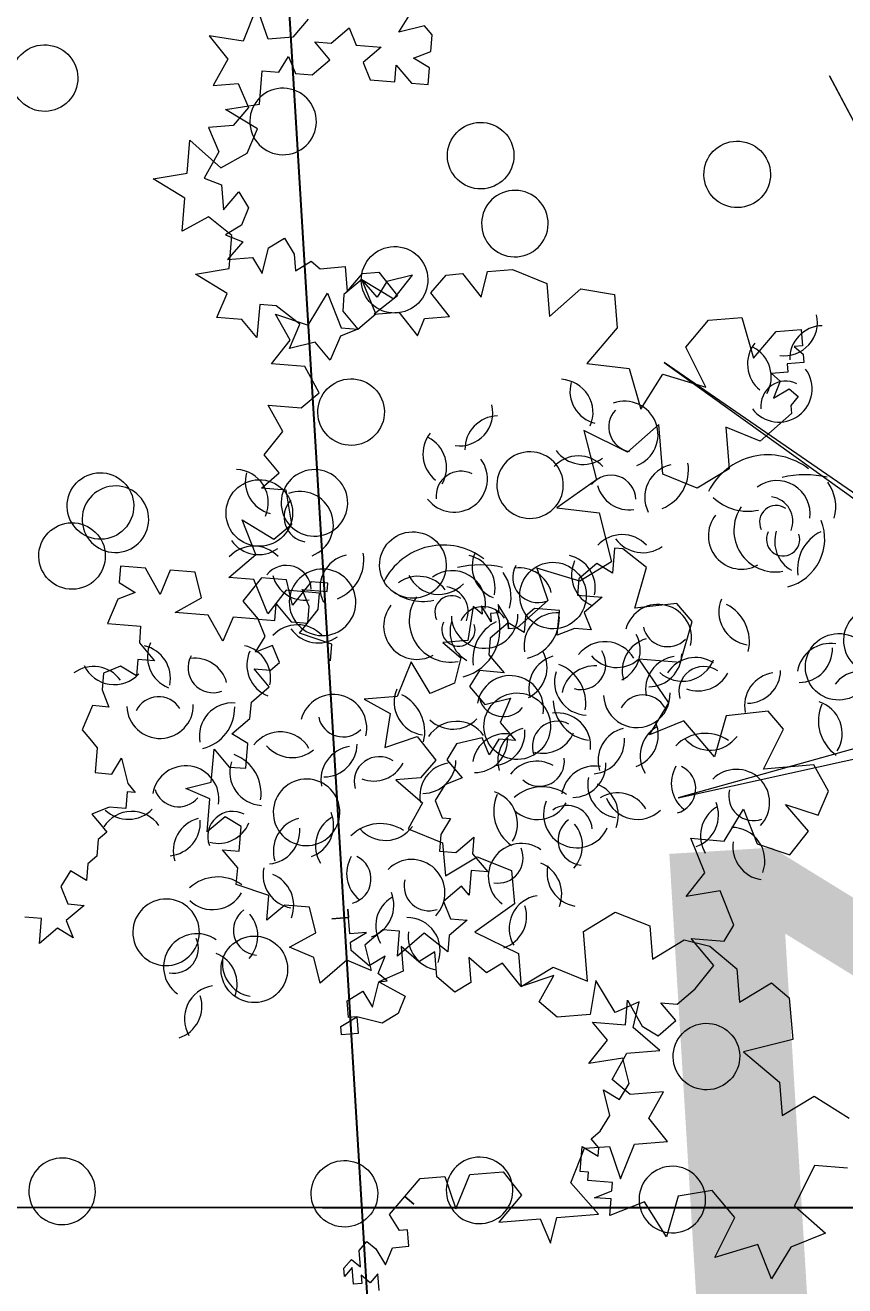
# Model space of a CAD drawing. Header units: metres. Extents: x 0 to 4415, y 1197 to 2590.
# Drawn here: x 1903.9596 to 1904.1568, y 1311.3009 to 1311.6044 of the extents above; entities that cross this region are included whole.
import ezdxf

# ---------------------------------------------------------------- set-up
doc = ezdxf.new("R2010")
doc.units = ezdxf.units.M
doc.linetypes.add('CONTINU', pattern=[0])
doc.layers.get('DEFPOINTS').update_dxf_attribs({"lineweight": 5})
doc.layers.add('00-cote', color=7, linetype='CONTINU', lineweight=20)
doc.layers.add('veg', color=7, linetype='Continuous', lineweight=9, true_color=0x61c200)
doc.styles.add('WALIDcotat', font='times.ttf')
doc.dimstyles.new('walid 100', dxfattribs={"dimscale": 0, "dimtxt": 0.25, "dimasz": 0.1, "dimexe": 1.25, "dimexo": 0.625, "dimgap": 0.02, "dimtad": 1, "dimdec": 0, "dimlfac": 100, "dimrnd": 5, "dimtxsty": 'WALIDcotat', "dimblk": 'COTE', "dimcen": 2.5, "dimse1": 1, "dimse2": 1, "dimclrd": 256, "dimclrt": 256, "dimadec": 0, "dimazin": 0, "dimtfac": 1, "dimtdec": 0, "dimtix": 1, "dimtmove": 2, "dimatfit": 3, "dimldrblk": 'COTE', "dimfxl": 1.25, "dimarcsym": 0})

# ---------------------------------------------------------------- blocks, each defined once
blk = doc.blocks.new('Plantes')
for p, q in [((0.281, 1.3894), (-0.1808, 1.2906)), ((-0.1748, 1.2653), (0.281, 1.3894)), ((-0.2106, 1.3262), (0.1269, 0.6784)), ((0.2921, 0.9601), (-0.2106, 1.3262)), ((-0.1808, 1.2906), (0.2921, 0.9601)), ((0.1269, 0.6784), (-0.1823, 1.2742)), ((0.6228, 1.2518), (0.6214, 1.2354)), ((0.6214, 1.2354), (0.6533, 1.2244)), ((0.6533, 1.2244), (0.6348, 1.2013)), ((0.6348, 1.2013), (0.6333, 1.185)), ((0.666, 1.182), (0.6845, 1.2051)), ((0.6845, 1.2051), (0.698, 1.171)), ((0.6333, 1.185), (0.666, 1.182)), ((0.7225, 1.1688), (0.6958, 1.1464)), ((0.698, 1.171), (0.7225, 1.1688)), ((0.6958, 1.1464), (0.7092, 1.1123)), ((0.678, 1.1316), (0.6602, 1.1167)), ((0.7092, 1.1123), (0.678, 1.1316)), ((0.6602, 1.1167), (0.6654, 1.0833)), ((0.6654, 1.0833), (0.6899, 1.0811)), ((0.6899, 1.0811), (0.6721, 1.0662)), ((0.6721, 1.0662), (0.687, 1.0484)), ((0.687, 1.0484), (0.6685, 1.0253)), ((0.6685, 1.0253), (0.6827, 0.9994)), ((0.65, 1.0023), (0.6322, 0.9874)), ((0.6827, 0.9994), (0.65, 1.0023)), ((0.6322, 0.9874), (0.6463, 0.9614)), ((0.6463, 0.9614), (0.679, 0.9585)), ((0.679, 0.9585), (0.6605, 0.9355)), ((0.6107, 0.9317), (0.6211, 0.9554)), ((0.6211, 0.9554), (0.636, 0.9376)), ((0.636, 0.9376), (0.6612, 0.9436)), ((0.6612, 0.9436), (0.6508, 0.9198)), ((0.6605, 0.9355), (0.6746, 0.9095)), ((0.6902, 0.8999), (0.6932, 0.9325)), ((0.6932, 0.9325), (0.708, 0.9147)), ((0.5937, 0.925), (0.5759, 0.9101)), ((0.5937, 0.925), (0.6107, 0.9317)), ((0.6085, 0.9072), (0.5937, 0.925)), ((0.61, 0.9235), (0.5937, 0.925)), ((0.6234, 0.8894), (0.61, 0.9235)), ((0.6427, 0.9206), (0.6234, 0.8894)), ((0.6746, 0.9095), (0.6427, 0.9206)), ((0.5759, 0.9101), (0.5893, 0.8759)), ((0.6508, 0.9198), (0.6739, 0.9013)), ((0.708, 0.9147), (0.7326, 0.9126)), ((0.7326, 0.9126), (0.7222, 0.8888)), ((0.5581, 0.8952), (0.5395, 0.8721)), ((0.5893, 0.8759), (0.5581, 0.8952)), ((0.6071, 0.8908), (0.6085, 0.9072)), ((0.6739, 0.9013), (0.6902, 0.8999)), ((0.5648, 0.8781), (0.5744, 0.8937)), ((0.5744, 0.8937), (0.5893, 0.8759)), ((0.5893, 0.8759), (0.6071, 0.8908)), ((0.7222, 0.8888), (0.7534, 0.8695)), ((0.5395, 0.8721), (0.5648, 0.8781)), ((0.72, 0.8643), (0.7171, 0.8316)), ((0.7534, 0.8695), (0.72, 0.8643)), ((0.7171, 0.8316), (0.7401, 0.8131)), ((0.7401, 0.8131), (0.7661, 0.8272)), ((0.7661, 0.8272), (0.7632, 0.7945)), ((0.7632, 0.7945), (0.7944, 0.7753)), ((0.7944, 0.7753), (0.761, 0.77)), ((0.7276, 0.7648), (0.7016, 0.7506)), ((0.7581, 0.7373), (0.7276, 0.7648)), ((0.761, 0.77), (0.7581, 0.7373)), ((0.7016, 0.7506), (0.6913, 0.7268)), ((0.6913, 0.7268), (0.7225, 0.7076)), ((0.6891, 0.7023), (0.6862, 0.6696)), ((0.7225, 0.7076), (0.6891, 0.7023)), ((0.5228, 0.6842), (0.5213, 0.6679)), ((0.5391, 0.6828), (0.5228, 0.6842)), ((0.554, 0.665), (0.5391, 0.6828)), ((0.5554, 0.6813), (0.554, 0.665)), ((0.5799, 0.6791), (0.5554, 0.6813)), ((0.5867, 0.662), (0.5799, 0.6791)), ((0.6371, 0.674), (0.6193, 0.6591)), ((0.6535, 0.6725), (0.6371, 0.674)), ((0.6602, 0.6555), (0.6535, 0.6725)), ((0.5213, 0.6679), (0.5369, 0.6582)), ((0.5689, 0.6472), (0.5867, 0.662)), ((0.6193, 0.6591), (0.6342, 0.6413)), ((0.6698, 0.6711), (0.6602, 0.6555)), ((0.6862, 0.6696), (0.6698, 0.6711)), ((0.5198, 0.6515), (0.5184, 0.6352)), ((0.5369, 0.6582), (0.5198, 0.6515)), ((0.5934, 0.645), (0.5689, 0.6472)), ((0.5184, 0.6352), (0.5258, 0.6263)), ((0.6001, 0.6279), (0.5934, 0.645)), ((0.6179, 0.6428), (0.6001, 0.6279)), ((0.6342, 0.6413), (0.6179, 0.6428)), ((0.5258, 0.6263), (0.5511, 0.6323)), ((0.5511, 0.6323), (0.5414, 0.6167)), ((0.8163, -0.3632), (0.8274, -0.3313)), ((0.8274, -0.3313), (0.8408, -0.3654)), ((0.7769, -0.3432), (0.7918, -0.361)), ((0.8408, -0.3654), (0.8743, -0.3602)), ((0.8743, -0.3602), (0.8557, -0.3832)), ((0.7918, -0.361), (0.8163, -0.3632)), ((0.8557, -0.3832), (0.8699, -0.4092)), ((0.8454, -0.407), (0.835, -0.4308)), ((0.8699, -0.4092), (0.8454, -0.407)), ((0.835, -0.4308), (0.8499, -0.4486)), ((0.8499, -0.4486), (0.8744, -0.4508)), ((0.8744, -0.4508), (0.864, -0.4745)), ((0.864, -0.4745), (0.8782, -0.5005)), ((0.8611, -0.5072), (0.8589, -0.5317)), ((0.8782, -0.5005), (0.8611, -0.5072)), ((0.8441, -0.5139), (0.8344, -0.5296)), ((0.8589, -0.5317), (0.8441, -0.5139)), ((0.8344, -0.5296), (0.8411, -0.5466)), ((0.8411, -0.5466), (0.8568, -0.5563)), ((0.7988, -0.5593), (0.7892, -0.5749)), ((0.8144, -0.569), (0.7988, -0.5593)), ((0.8568, -0.5563), (0.8397, -0.563)), ((0.8204, -0.5942), (0.8144, -0.569)), ((0.8397, -0.563), (0.8546, -0.5808)), ((0.7721, -0.5816), (0.7632, -0.5891)), ((0.7877, -0.5913), (0.7721, -0.5816)), ((0.7892, -0.5749), (0.7877, -0.5913)), ((0.8301, -0.5786), (0.8204, -0.5942)), ((0.8546, -0.5808), (0.8301, -0.5786)), ((0.5738, -0.5887), (0.5397, -0.6021)), ((0.5984, -0.5908), (0.5738, -0.5887)), ((0.6043, -0.6161), (0.5984, -0.5908)), ((0.6229, -0.593), (0.6043, -0.6161)), ((0.6392, -0.5945), (0.6229, -0.593)), ((0.6541, -0.6123), (0.6392, -0.5945)), ((0.7053, -0.5922), (0.6868, -0.6152)), ((0.7216, -0.5936), (0.7053, -0.5922)), ((0.7365, -0.6114), (0.7216, -0.5936)), ((0.7387, -0.5869), (0.7365, -0.6114)), ((0.7632, -0.5891), (0.7387, -0.5869)), ((0.5063, -0.6073), (0.4729, -0.6126)), ((0.5368, -0.6348), (0.5063, -0.6073)), ((0.5397, -0.6021), (0.5368, -0.6348)), ((0.4729, -0.6126), (0.47, -0.6453)), ((0.6356, -0.6353), (0.6541, -0.6123)), ((0.6868, -0.6152), (0.7098, -0.6337)), ((0.6853, -0.6315), (0.6668, -0.6546)), ((0.7098, -0.6337), (0.6853, -0.6315)), ((0.2888, -0.6456), (0.2873, -0.6619)), ((0.3133, -0.6478), (0.2888, -0.6456)), ((0.3474, -0.6343), (0.3356, -0.6745)), ((0.3801, -0.6372), (0.3474, -0.6343)), ((0.4024, -0.6639), (0.3801, -0.6372)), ((0.47, -0.6453), (0.4997, -0.6809)), ((0.6601, -0.6375), (0.6356, -0.6353)), ((0.6668, -0.6546), (0.6601, -0.6375)), ((0.3356, -0.6745), (0.3133, -0.6478)), ((0.2866, -0.6701), (0.2858, -0.6782)), ((0.2955, -0.6626), (0.2866, -0.6701)), ((0.2873, -0.6619), (0.2955, -0.6626)), ((0.3824, -0.7033), (0.4024, -0.6639)), ((0.2858, -0.6782), (0.294, -0.679)), ((0.294, -0.679), (0.3022, -0.6797)), ((0.3022, -0.6797), (0.3014, -0.6879)), ((0.4997, -0.6809), (0.4581, -0.6854)), ((0.3014, -0.6879), (0.3178, -0.6893)), ((0.3178, -0.6893), (0.3089, -0.6968)), ((0.4247, -0.6906), (0.3824, -0.7033)), ((0.4463, -0.7255), (0.4247, -0.6906)), ((0.4581, -0.6854), (0.4463, -0.7255)), ((0.3, -0.7042), (0.2911, -0.7117)), ((0.3156, -0.7138), (0.3, -0.7042)), ((0.3089, -0.6968), (0.3156, -0.7138)), ((0.2911, -0.7117), (0.2985, -0.7206)), ((0.2911, -0.7117), (0.2911, -0.7117)), ((0.2985, -0.7206), (0.2978, -0.7287)), ((0.2978, -0.7287), (0.3283, -0.7562)), ((0.2978, -0.7287), (0.2978, -0.7287)), ((0.3283, -0.7562), (0.3624, -0.7427)), ((0.3624, -0.7427), (0.3588, -0.7836)), ((0.4242, -0.7894), (0.4285, -0.7404)), ((0.4285, -0.7404), (0.459, -0.7678)), ((0.459, -0.7678), (0.5021, -0.747)), ((0.5021, -0.747), (0.4895, -0.7953)), ((0.3588, -0.7836), (0.39, -0.8028)), ((0.39, -0.8028), (0.4242, -0.7894)), ((0.4895, -0.7953), (0.5282, -0.8234)), ((0.4866, -0.8279), (0.4741, -0.8762)), ((0.5282, -0.8234), (0.4866, -0.8279)), ((0.4741, -0.8762), (0.5053, -0.8955)), ((0.5053, -0.8955), (0.5476, -0.8828)), ((0.5476, -0.8828), (0.5365, -0.9147)), ((0.5365, -0.9147), (0.567, -0.9422)), ((0.5759, -0.9347), (0.5855, -0.9191)), ((0.5855, -0.9191), (0.5848, -0.9273)), ((0.5848, -0.9273), (0.593, -0.928)), ((0.5922, -0.9362), (0.6019, -0.9206)), ((0.593, -0.928), (0.5922, -0.9362)), ((0.6019, -0.9206), (0.6011, -0.9288)), ((0.6011, -0.9288), (0.61, -0.9213)), ((0.61, -0.9213), (0.6153, -0.9547)), ((0.567, -0.9422), (0.5752, -0.9429)), ((0.5752, -0.9429), (0.5759, -0.9347)), ((0.5759, -0.9347), (0.5752, -0.9429)), ((0.5752, -0.9429), (0.5759, -0.9347)), ((0.5759, -0.9347), (0.5759, -0.9347)), ((0.5759, -0.9347), (0.5759, -0.9347)), ((0.5759, -0.9347), (0.5759, -0.9347)), ((0.5922, -0.9362), (0.5922, -0.9362)), ((0.5922, -0.9362), (0.5922, -0.9362)), ((0.6153, -0.9547), (0.6398, -0.9569)), ((0.6398, -0.9569), (0.622, -0.9718)), ((0.622, -0.9718), (0.628, -0.997)), ((0.6518, -1.0074), (0.671, -0.9762)), ((0.671, -0.9762), (0.6845, -1.0103)), ((0.628, -0.997), (0.6518, -1.0074)), ((0.6845, -1.0103), (0.7171, -1.0132)), ((0.7171, -1.0132), (0.6912, -1.0274)), ((0.6912, -1.0274), (0.6964, -1.0608)), ((0.6645, -1.0497), (0.6459, -1.0728)), ((0.6964, -1.0608), (0.6645, -1.0497)), ((0.6459, -1.0728), (0.6608, -1.0906)), ((0.6853, -1.0927), (0.6586, -1.1151)), ((0.6608, -1.0906), (0.6853, -1.0927)), ((0.6586, -1.1151), (0.6728, -1.141)), ((0.6728, -1.141), (0.6386, -1.1545)), ((0.6386, -1.1545), (0.6357, -1.1871)), ((0.6045, -1.1679), (0.5704, -1.1813)), ((0.6357, -1.1871), (0.6045, -1.1679)), ((0.5704, -1.1813), (0.5674, -1.214)), ((0.5674, -1.214), (0.6061, -1.2422)), ((0.4679, -1.2216), (0.4338, -1.235)), ((0.4992, -1.2408), (0.4679, -1.2216)), ((0.7294, -1.2449), (0.7309, -1.2286)), ((0.7316, -1.2204), (0.7309, -1.2286)), ((0.7309, -1.2286), (0.7316, -1.2204)), ((0.7309, -1.2286), (0.7309, -1.2286)), ((0.7309, -1.2286), (0.7309, -1.2286)), ((0.7309, -1.2286), (0.7309, -1.2286)), ((0.7309, -1.2286), (0.7309, -1.2286)), ((0.7309, -1.2286), (0.7309, -1.2286)), ((0.7309, -1.2286), (0.7309, -1.2286)), ((0.7309, -1.2286), (0.7309, -1.2286)), ((0.7309, -1.2286), (0.7309, -1.2286)), ((0.7309, -1.2286), (0.7309, -1.2286)), ((0.739, -1.2293), (0.7309, -1.2286)), ((0.7309, -1.2286), (0.739, -1.2293)), ((0.739, -1.2293), (0.7309, -1.2286)), ((0.7309, -1.2286), (0.739, -1.2293)), ((0.739, -1.2293), (0.7309, -1.2286)), ((0.7309, -1.2286), (0.739, -1.2293)), ((0.7309, -1.2286), (0.7309, -1.2286)), ((0.7309, -1.2286), (0.7309, -1.2286)), ((0.7309, -1.2286), (0.7309, -1.2286)), ((0.7309, -1.2286), (0.7309, -1.2286)), ((0.7309, -1.2286), (0.7309, -1.2286)), ((0.7309, -1.2286), (0.7309, -1.2286)), ((0.7309, -1.2286), (0.7309, -1.2286)), ((0.739, -1.2293), (0.739, -1.2293)), ((0.7472, -1.23), (0.739, -1.2293)), ((0.739, -1.2293), (0.7472, -1.23)), ((0.739, -1.2293), (0.739, -1.2293)), ((0.7472, -1.23), (0.7472, -1.23)), ((0.7472, -1.23), (0.7472, -1.23)), ((0.7472, -1.23), (0.7472, -1.23)), ((0.7472, -1.23), (0.7472, -1.23)), ((0.4338, -1.235), (0.4309, -1.2677)), ((0.4948, -1.2899), (0.4992, -1.2408)), ((0.6061, -1.2422), (0.5631, -1.263)), ((0.3744, -1.2544), (0.3477, -1.2767)), ((0.3997, -1.2484), (0.3744, -1.2544)), ((0.4309, -1.2677), (0.3997, -1.2484)), ((0.7131, -1.2435), (0.7294, -1.2449)), ((0.7287, -1.2531), (0.7131, -1.2435)), ((0.7279, -1.2613), (0.7287, -1.2531)), ((0.5631, -1.263), (0.5601, -1.2957)), ((0.5943, -1.2823), (0.6121, -1.2674)), ((0.6121, -1.2674), (0.6099, -1.2919)), ((0.6433, -1.2867), (0.6455, -1.2621)), ((0.6455, -1.2621), (0.6611, -1.2718)), ((0.6611, -1.2718), (0.6789, -1.2569)), ((0.6789, -1.2569), (0.6767, -1.2814)), ((0.6945, -1.2665), (0.7101, -1.2761)), ((0.7012, -1.2836), (0.6945, -1.2665)), ((0.7101, -1.2761), (0.7279, -1.2613)), ((0.3477, -1.2767), (0.3448, -1.3094)), ((0.5289, -1.2764), (0.4948, -1.2899)), ((0.5601, -1.2957), (0.5289, -1.2764)), ((0.5601, -1.2957), (0.5787, -1.2727)), ((0.5787, -1.2727), (0.5943, -1.2823)), ((0.3136, -1.2902), (0.2958, -1.305)), ((0.3448, -1.3094), (0.3136, -1.2902)), ((0.4674, -1.3204), (0.4866, -1.2891)), ((0.4866, -1.2891), (0.4919, -1.3226)), ((0.5282, -1.2846), (0.5601, -1.2957)), ((0.5423, -1.3106), (0.5282, -1.2846)), ((0.6099, -1.2919), (0.6255, -1.3015)), ((0.6255, -1.3015), (0.6433, -1.2867)), ((0.7005, -1.2918), (0.6745, -1.3059)), ((0.6767, -1.2814), (0.7005, -1.2918)), ((0.6923, -1.291), (0.7012, -1.2836)), ((0.7005, -1.2918), (0.6923, -1.291)), ((0.7065, -1.317), (0.7005, -1.2918)), ((0.2958, -1.305), (0.2921, -1.3459)), ((0.7161, -1.3014), (0.7065, -1.317)), ((0.7317, -1.311), (0.7161, -1.3014)), ((0.4436, -1.31), (0.4674, -1.3204)), ((0.4496, -1.3352), (0.4436, -1.31)), ((0.5245, -1.3255), (0.5423, -1.3106)), ((0.6745, -1.3059), (0.6812, -1.323)), ((0.7303, -1.3274), (0.7317, -1.311)), ((0.4919, -1.3226), (0.5245, -1.3255)), ((0.6812, -1.323), (0.6969, -1.3326)), ((0.6969, -1.3326), (0.7221, -1.3266)), ((0.7221, -1.3266), (0.7206, -1.343)), ((0.7221, -1.3266), (0.7303, -1.3274)), ((0.7377, -1.3363), (0.7221, -1.3266)), ((0.4229, -1.3576), (0.4496, -1.3352)), ((0.737, -1.3444), (0.7377, -1.3363)), ((0.2921, -1.3459), (0.3404, -1.3584)), ((0.7206, -1.343), (0.737, -1.3444)), ((0.3404, -1.3584), (0.3048, -1.3882)), ((0.4555, -1.3605), (0.4229, -1.3576)), ((0.4697, -1.3865), (0.4555, -1.3605)), ((0.3048, -1.3882), (0.3019, -1.4209)), ((0.4519, -1.4013), (0.4697, -1.3865)), ((0.2707, -1.4016), (0.2358, -1.4232)), ((0.3019, -1.4209), (0.2707, -1.4016)), ((0.4192, -1.3984), (0.4519, -1.4013)), ((0.4334, -1.4244), (0.4192, -1.3984)), ((0.4148, -1.4474), (0.4334, -1.4244)), ((0.4475, -1.4504), (0.4148, -1.4474)), ((0.4609, -1.4845), (0.4475, -1.4504)), ((0.472, -1.4526), (0.4609, -1.4845)), ((0.4965, -1.4547), (0.472, -1.4526)), ((0.51, -1.4889), (0.4965, -1.4547)), ((0.5768, -1.4784), (0.5583, -1.5014)), ((0.6095, -1.4813), (0.5768, -1.4784)), ((0.4825, -1.5194), (0.51, -1.4889)), ((0.6229, -1.5154), (0.6095, -1.4813)), ((0.634, -1.4835), (0.6229, -1.5154)), ((0.6585, -1.4857), (0.634, -1.4835)), ((0.6734, -1.5035), (0.6585, -1.4857)), ((0.5583, -1.5014), (0.5806, -1.5281)), ((0.6645, -1.5109), (0.6734, -1.5035)), ((0.6734, -1.5035), (0.6645, -1.5109)), ((0.6883, -1.5213), (0.6734, -1.5035)), ((0.5234, -1.523), (0.4825, -1.5194)), ((0.5294, -1.5483), (0.5234, -1.523)), ((0.5397, -1.5245), (0.5294, -1.5483)), ((0.5806, -1.5281), (0.5397, -1.5245)), ((0.6786, -1.5369), (0.6883, -1.5213)), ((0.6697, -1.5443), (0.6705, -1.5362)), ((0.6705, -1.5362), (0.6786, -1.5369)), ((0.669, -1.5525), (0.6697, -1.5443)), ((0.6853, -1.554), (0.669, -1.5525)), ((0.7106, -1.548), (0.7017, -1.5554)), ((0.718, -1.5569), (0.7106, -1.548)), ((0.6921, -1.571), (0.6853, -1.554)), ((0.7017, -1.5554), (0.6921, -1.571)), ((0.7166, -1.5732), (0.718, -1.5569)), ((0.7255, -1.5658), (0.7166, -1.5732)), ((0.7329, -1.5747), (0.7255, -1.5658)), ((0.7233, -1.5903), (0.7247, -1.5739)), ((0.7247, -1.5739), (0.7322, -1.5828)), ((0.7322, -1.5828), (0.7329, -1.5747)), ((0.698, -1.5963), (0.6988, -1.5881)), ((0.6988, -1.5881), (0.6995, -1.5799)), ((0.6995, -1.5799), (0.7069, -1.5888)), ((0.7069, -1.5888), (0.7158, -1.5814)), ((0.7158, -1.5814), (0.7151, -1.5896)), ((0.7151, -1.5896), (0.7233, -1.5903)), ((0.7151, -1.5896), (0.7151, -1.5896)), ((0.1443, -2.2633), (0.1636, -2.2321)), ((0.1636, -2.2321), (0.177, -2.2663)), ((0.177, -2.2663), (0.2193, -2.2536)), ((0.2193, -2.2536), (0.1994, -2.293)), ((0.1102, -2.2768), (0.1443, -2.2633)), ((0.2551, -2.3144), (0.2669, -2.2743)), ((0.2669, -2.2743), (0.2885, -2.3092)), ((0.1407, -2.3042), (0.1102, -2.2768)), ((0.1994, -2.293), (0.2217, -2.3197)), ((0.2885, -2.3092), (0.3226, -2.2957)), ((0.3226, -2.2957), (0.3212, -2.3121)), ((0.1207, -2.3436), (0.1407, -2.3042)), ((0.3212, -2.3121), (0.3375, -2.3135)), ((0.2217, -2.3197), (0.2551, -2.3144)), ((0.3205, -2.3202), (0.3197, -2.3284)), ((0.3375, -2.3135), (0.3205, -2.3202)), ((0.3197, -2.3284), (0.3361, -2.3299)), ((0.3361, -2.3299), (0.3442, -2.3306)), ((0.3442, -2.3306), (0.3435, -2.3388)), ((0.088, -2.3407), (0.1207, -2.3436)), ((0.3435, -2.3388), (0.3517, -2.3395)), ((0.3509, -2.3477), (0.3495, -2.364)), ((0.3517, -2.3395), (0.3509, -2.3477)), ((0.3339, -2.3544), (0.3331, -2.3626)), ((0.3495, -2.364), (0.3339, -2.3544)), ((0.3406, -2.3715), (0.3317, -2.3789)), ((0.3331, -2.3626), (0.3406, -2.3715)), ((0.3331, -2.3626), (0.3331, -2.3626)), ((0.3317, -2.3789), (0.3221, -2.3945)), ((0.3317, -2.3789), (0.3317, -2.3789)), ((0.3221, -2.3945), (0.328, -2.4198)), ((0.3124, -2.4101), (0.3028, -2.4257)), ((0.328, -2.4198), (0.3124, -2.4101)), ((0.3028, -2.4257), (0.3088, -2.451)), ((0.3088, -2.451), (0.3422, -2.4457)), ((0.3422, -2.4457), (0.3237, -2.4688)), ((0.2739, -2.4726), (0.2561, -2.4875)), ((0.2895, -2.4822), (0.2739, -2.4726)), ((0.3237, -2.4688), (0.3385, -2.4866)), ((0.3037, -2.5082), (0.2895, -2.4822)), ((0.3059, -2.4837), (0.3037, -2.5082)), ((0.3385, -2.4866), (0.3059, -2.4837)), ((0.2561, -2.4875), (0.271, -2.5053)), ((0.2547, -2.5038), (0.2369, -2.5187)), ((0.271, -2.5053), (0.2547, -2.5038)), ((0.2369, -2.5187), (0.2183, -2.5417)), ((0.58, -2.5493), (0.6067, -2.527)), ((0.6067, -2.527), (0.6127, -2.5522)), ((0.2183, -2.5417), (0.2406, -2.5684)), ((0.5562, -2.539), (0.58, -2.5493)), ((0.5622, -2.5642), (0.5562, -2.539)), ((0.4791, -2.5732), (0.4805, -2.5569)), ((0.4805, -2.5569), (0.5036, -2.5754)), ((0.5036, -2.5754), (0.5303, -2.5531)), ((0.5303, -2.5531), (0.5281, -2.5776)), ((0.6127, -2.5522), (0.6365, -2.5626)), ((0.208, -2.5655), (0.1983, -2.5811)), ((0.2406, -2.5684), (0.208, -2.5655)), ((0.5444, -2.5791), (0.5622, -2.5642)), ((0.6365, -2.5626), (0.6105, -2.5767)), ((0.8653, -2.583), (0.8831, -2.5681)), ((0.8831, -2.5681), (0.8809, -2.5926)), ((0.1983, -2.5811), (0.2118, -2.6153)), ((0.4613, -2.5881), (0.4791, -2.5732)), ((0.5281, -2.5776), (0.5444, -2.5791)), ((0.6105, -2.5767), (0.6165, -2.602)), ((0.8497, -2.5734), (0.8653, -2.583)), ((0.8564, -2.5904), (0.8497, -2.5734)), ((0.4776, -2.5896), (0.4613, -2.5881)), ((0.4843, -2.6067), (0.4776, -2.5896)), ((0.641, -2.6042), (0.6588, -2.5893)), ((0.6588, -2.5893), (0.6566, -2.6138)), ((0.8386, -2.6053), (0.8564, -2.5904)), ((0.8809, -2.5926), (0.8972, -2.5941)), ((0.2118, -2.6153), (0.2452, -2.61)), ((0.2452, -2.61), (0.2266, -2.6331)), ((0.4665, -2.6215), (0.4843, -2.6067)), ((0.6165, -2.602), (0.641, -2.6042)), ((0.8549, -2.6068), (0.8386, -2.6053)), ((0.8616, -2.6239), (0.8549, -2.6068)), ((0.4569, -2.6371), (0.4591, -2.6126)), ((0.4591, -2.6126), (0.4665, -2.6215)), ((0.6566, -2.6138), (0.6886, -2.6249)), ((0.2266, -2.6331), (0.2401, -2.6672)), ((0.6886, -2.6249), (0.6871, -2.6412)), ((0.8349, -2.6462), (0.8364, -2.6298)), ((0.8364, -2.6298), (0.852, -2.6395)), ((0.852, -2.6395), (0.8616, -2.6239)), ((0.4405, -2.6357), (0.4569, -2.6371)), ((0.4554, -2.6535), (0.4405, -2.6357)), ((0.6871, -2.6412), (0.702, -2.659)), ((0.826, -2.6536), (0.8349, -2.6462)), ((0.1427, -2.6503), (0.1242, -2.6733)), ((0.1747, -2.6614), (0.1427, -2.6503)), ((0.454, -2.6698), (0.4554, -2.6535)), ((0.4718, -2.6549), (0.454, -2.6698)), ((0.4881, -2.6564), (0.4718, -2.6549)), ((0.4866, -2.6727), (0.4881, -2.6564)), ((0.6857, -2.6576), (0.6835, -2.6821)), ((0.702, -2.659), (0.6857, -2.6576)), ((0.8246, -2.67), (0.826, -2.6536)), ((0.1881, -2.6955), (0.1747, -2.6614)), ((0.2074, -2.6643), (0.1881, -2.6955)), ((0.2401, -2.6672), (0.2074, -2.6643)), ((0.8157, -2.6774), (0.8246, -2.67)), ((0.1242, -2.6733), (0.1465, -2.7)), ((0.477, -2.6884), (0.4866, -2.6727)), ((0.6835, -2.6821), (0.6991, -2.6917)), ((0.6991, -2.6917), (0.7169, -2.6768)), ((0.7169, -2.6768), (0.714, -2.7095)), ((0.8231, -2.6863), (0.8157, -2.6774)), ((0.1146, -2.689), (0.1042, -2.7127)), ((0.1465, -2.7), (0.1146, -2.689)), ((0.4852, -2.6891), (0.477, -2.6884)), ((0.4919, -2.7062), (0.4852, -2.6891)), ((0.8135, -2.7019), (0.8305, -2.6952)), ((0.8305, -2.6952), (0.8231, -2.6863)), ((0.4823, -2.7218), (0.4919, -2.7062)), ((0.714, -2.7095), (0.7377, -2.7199)), ((0.7957, -2.7168), (0.7971, -2.7005)), ((0.7971, -2.7005), (0.8135, -2.7019)), ((0.1042, -2.7127), (0.1184, -2.7387)), ((0.4652, -2.7285), (0.4823, -2.7218)), ((0.7377, -2.7199), (0.7125, -2.7259)), ((0.7875, -2.7161), (0.7957, -2.7168)), ((0.7949, -2.725), (0.7875, -2.7161)), ((0.4801, -2.7463), (0.4652, -2.7285)), ((0.7125, -2.7259), (0.7096, -2.7585)), ((0.8009, -2.7502), (0.7949, -2.725)), ((0.8106, -2.7346), (0.8009, -2.7502)), ((0.8269, -2.7361), (0.8106, -2.7346)), ((0.1184, -2.7387), (0.1681, -2.7349)), ((0.1681, -2.7349), (0.1482, -2.7743)), ((0.4705, -2.7619), (0.4801, -2.7463)), ((0.6784, -2.7393), (0.6762, -2.7638)), ((0.6947, -2.7407), (0.6784, -2.7393)), ((0.7096, -2.7585), (0.6947, -2.7407)), ((0.8254, -2.7524), (0.8269, -2.7361)), ((0.2046, -2.7876), (0.2164, -2.7475)), ((0.2164, -2.7475), (0.2462, -2.7831)), ((0.4289, -2.7664), (0.4385, -2.7508)), ((0.4385, -2.7508), (0.4452, -2.7679)), ((0.8247, -2.7606), (0.8254, -2.7524)), ((0.2462, -2.7831), (0.2803, -2.7696)), ((0.2803, -2.7696), (0.2611, -2.8009)), ((0.4125, -2.765), (0.4289, -2.7664)), ((0.4274, -2.7828), (0.4125, -2.765)), ((0.4452, -2.7679), (0.4705, -2.7619)), ((0.6762, -2.7638), (0.6918, -2.7734)), ((0.8321, -2.7695), (0.8247, -2.7606)), ((0.8396, -2.7784), (0.8321, -2.7695)), ((0.1482, -2.7743), (0.163, -2.7921)), ((0.4171, -2.8065), (0.4274, -2.7828)), ((0.6918, -2.7734), (0.674, -2.7883)), ((0.8292, -2.8022), (0.8396, -2.7784)), ((0.163, -2.7921), (0.2046, -2.7876)), ((0.674, -2.7883), (0.6725, -2.8046)), ((0.2611, -2.8009), (0.2901, -2.8446)), ((0.4423, -2.8006), (0.4171, -2.8065)), ((0.4572, -2.8184), (0.4423, -2.8006)), ((0.6725, -2.8046), (0.6547, -2.8195)), ((0.8129, -2.8007), (0.8292, -2.8022)), ((0.8196, -2.8178), (0.8129, -2.8007)), ((0.4475, -2.834), (0.4572, -2.8184)), ((0.6547, -2.8195), (0.6696, -2.8373)), ((0.8181, -2.8341), (0.8196, -2.8178)), ((0.423, -2.8318), (0.4475, -2.834)), ((0.4379, -2.8496), (0.423, -2.8318)), ((0.784, -2.8475), (0.7855, -2.8312)), ((0.7855, -2.8312), (0.8011, -2.8408)), ((0.8011, -2.8408), (0.8181, -2.8341)), ((0.2493, -2.841), (0.2374, -2.8811)), ((0.2901, -2.8446), (0.2493, -2.841)), ((0.6533, -2.8359), (0.6444, -2.8433)), ((0.6444, -2.8433), (0.6511, -2.8604)), ((0.6696, -2.8373), (0.6533, -2.8359)), ((0.7677, -2.8461), (0.784, -2.8475)), ((0.7825, -2.8639), (0.7677, -2.8461)), ((0.4365, -2.8659), (0.4379, -2.8496)), ((0.6511, -2.8604), (0.6682, -2.8537)), ((0.6682, -2.8537), (0.6585, -2.8693)), ((0.3533, -2.875), (0.3704, -2.8683)), ((0.3704, -2.8683), (0.3682, -2.8928)), ((0.4016, -2.8875), (0.403, -2.8712)), ((0.403, -2.8712), (0.4187, -2.8808)), ((0.4187, -2.8808), (0.4365, -2.8659)), ((0.6585, -2.8693), (0.6652, -2.8863)), ((0.6897, -2.8885), (0.7001, -2.8648)), ((0.7001, -2.8648), (0.7143, -2.8907)), ((0.7811, -2.8802), (0.7825, -2.8639)), ((0.2374, -2.8811), (0.2523, -2.8989)), ((0.337, -2.8735), (0.3533, -2.875)), ((0.3437, -2.8906), (0.337, -2.8735)), ((0.6162, -2.882), (0.6148, -2.8983)), ((0.6326, -2.8834), (0.6162, -2.882)), ((0.6474, -2.9012), (0.6326, -2.8834)), ((0.7974, -2.8817), (0.7811, -2.8802)), ((0.8138, -2.8831), (0.7974, -2.8817)), ((0.8034, -2.9069), (0.8138, -2.8831)), ((0.2523, -2.8989), (0.2939, -2.8944)), ((0.2939, -2.8944), (0.2821, -2.9345)), ((0.3259, -2.9055), (0.3437, -2.8906)), ((0.3682, -2.8928), (0.3927, -2.895)), ((0.3927, -2.895), (0.4016, -2.8875)), ((0.6489, -2.8849), (0.6474, -2.9012)), ((0.6652, -2.8863), (0.6489, -2.8849)), ((0.6652, -2.8863), (0.6897, -2.8885)), ((0.6801, -2.9041), (0.6652, -2.8863)), ((0.7143, -2.8907), (0.7469, -2.8936)), ((0.7469, -2.8936), (0.721, -2.9078)), ((0.3504, -2.9077), (0.3259, -2.9055)), ((0.3489, -2.924), (0.3504, -2.9077)), ((0.6126, -2.9228), (0.6311, -2.8998)), ((0.6148, -2.8983), (0.6215, -2.9154)), ((0.6311, -2.8998), (0.6371, -2.925)), ((0.6616, -2.9272), (0.6801, -2.9041)), ((0.721, -2.9078), (0.727, -2.933)), ((0.7863, -2.9136), (0.8034, -2.9069)), ((0.597, -2.9132), (0.5962, -2.9214)), ((0.6215, -2.9154), (0.597, -2.9132)), ((0.7515, -2.9352), (0.7618, -2.9114)), ((0.7618, -2.9114), (0.776, -2.9374)), ((0.8019, -2.9233), (0.7863, -2.9136)), ((0.3133, -2.9538), (0.3155, -2.9293)), ((0.3155, -2.9293), (0.3311, -2.9389)), ((0.3311, -2.9389), (0.3489, -2.924)), ((0.5962, -2.9214), (0.6126, -2.9228)), ((0.6371, -2.925), (0.6616, -2.9272)), ((0.727, -2.933), (0.7515, -2.9352)), ((0.8005, -2.9396), (0.8019, -2.9233)), ((0.2821, -2.9345), (0.3051, -2.953)), ((0.776, -2.9374), (0.8005, -2.9396)), ((0.3051, -2.953), (0.3133, -2.9538))]:
    blk.add_line(p, q)
at = {"color": 72}
for centre, major_axis, start_param, end_param in [((0.7366, 1.604), (0.0232, 0.0232), 4.082311, 6.019626), ((0.7849, 1.5914), (0.0232, 0.0232), 1.097798, 2.668594), ((0.6988, 1.5497), (0.0232, 0.0232), 5.269135, 6.892291), ((0.75, 1.5699), (0.0232, 0.0232), 1.970463, 3.541259), ((0.7568, 1.5528), (0.0232, 0.0232), 3.296913, 6.438505), ((0.5154, 1.5249), (0.0232, 0.0232), 5.338948, 6.909744), ((0.7798, 1.5343), (0.0174, 0.0174), 0.609106, 2.755861), ((0.5496, 1.5383), (0.0232, 0.0232), 1.987916, 3.925231), ((0.7293, 1.5223), (0.0232, 0.0232), 1.603943, 3.052567), ((0.6959, 1.517), (0.0174, 0.0174), 4.536097, 6.979557), ((0.4159, 1.5173), (0.0232, 0.0232), 4.082311, 6.019626), ((0.4642, 1.5048), (0.0232, 0.0232), 1.097798, 2.668594), ((0.5474, 1.5138), (0.0232, 0.0232), 4.466283, 6.03708), ((0.595, 1.4931), (0.0232, 0.0232), 1.115251, 2.738407), ((0.6937, 1.4925), (0.0232, 0.0232), 1.970463, 3.541259), ((0.3781, 1.463), (0.0232, 0.0232), 5.269135, 6.892291), ((0.4294, 1.4832), (0.0232, 0.0232), 1.970463, 3.541259), ((0.4361, 1.4661), (0.0232, 0.0232), 3.296913, 6.438505), ((0.5445, 1.4811), (0.0232, 0.0232), 1.58649, 4.710629), ((0.5274, 1.4744), (0.0174, 0.0174), 5.251682, 7.398437), ((0.6581, 1.4628), (0.0232, 0.0232), 5.269135, 6.892291), ((0.7406, 1.4636), (0.0232, 0.0232), 0.015694, 1.830836), ((0.6091, 1.4671), (0.0174, 0.0174), 1.045438, 3.471446), ((0.5757, 1.4619), (0.0232, 0.0232), 4.954976, 6.386146), ((0.1947, 1.4382), (0.0232, 0.0232), 5.338948, 6.909744), ((0.4591, 1.4476), (0.0174, 0.0174), 0.609106, 2.755861), ((0.736, 1.5052), (0.029, 0.029), 3.296913, 4.65827), ((0.2289, 1.4517), (0.0232, 0.0232), 1.987916, 3.925231), ((0.4086, 1.4356), (0.0232, 0.0232), 1.603943, 3.052567), ((0.3752, 1.4304), (0.0174, 0.0174), 4.536097, 6.979557), ((0.2267, 1.4271), (0.0232, 0.0232), 4.466283, 6.03708), ((0.3812, 1.4051), (0.0232, 0.0232), 5.077149, 8.218741), ((0.6538, 1.4137), (0.0232, 0.0232), 1.115251, 2.738407), ((0.6062, 1.4345), (0.0232, 0.0232), 4.466283, 6.03708), ((0.6872, 1.419), (0.0232, 0.0232), 0.870905, 2.424248), ((0.6478, 1.439), (0.0232, 0.0232), 4.169577, 5.792734), ((0.7852, 1.4102), (0.0232, 0.0232), 0.870905, 2.424248), ((0.7465, 1.4384), (0.0232, 0.0232), 4.169577, 5.792734), ((0.2743, 1.4064), (0.0232, 0.0232), 1.115251, 2.738407), ((0.4725, 1.4134), (0.0232, 0.0232), 1.79593, 3.611072), ((0.4221, 1.4015), (0.029, 0.029), 5.077149, 6.455959), ((0.5699, 1.3965), (0.0232, 0.0232), 6.194159, 8.009302), ((0.7347, 1.3983), (0.0232, 0.0232), 0.521839, 1.953009), ((0.7206, 1.4242), (0.0174, 0.0174), 3.436539, 5.862547), ((0.2238, 1.3945), (0.0232, 0.0232), 1.58649, 4.710629), ((0.373, 1.4058), (0.0232, 0.0232), 1.970463, 3.541259), ((0.3908, 1.4207), (0.0174, 0.0174), 2.406795, 4.536097), ((0.575, 1.4537), (0.029, 0.029), 3.331819, 4.710629), ((0.2067, 1.3878), (0.0174, 0.0174), 5.251682, 7.398437), ((0.3211, 1.3775), (0.0232, 0.0232), 5.862547, 7.817316), ((0.3374, 1.3761), (0.0232, 0.0232), 5.269135, 6.892291), ((0.4199, 1.377), (0.0232, 0.0232), 0.015694, 1.830836), ((0.8201, 1.4318), (0.0232, 0.0232), 2.9653, 4.920069), ((0.8232, 1.3739), (0.0232, 0.0232), 0.015694, 1.58649), ((0.2884, 1.3805), (0.0174, 0.0174), 1.045438, 3.471446), ((0.255, 1.3752), (0.0232, 0.0232), 4.954976, 6.386146), ((0.3411, 1.4169), (0.0232, 0.0232), 2.895487, 4.466283), ((0.6902, 1.3611), (0.0232, 0.0232), 5.181868, 7.014464), ((0.7667, 1.3872), (-0.0232, 0.0232), 0.626559, 3.750698), ((0.7734, 1.3701), (0.0174, 0.0174), 5.810187, 7.939489), ((0.385, 1.3554), (0.0232, 0.0232), 0.783639, 2.389342), ((0.3634, 1.3902), (0.0232, 0.0232), 3.750698, 5.321495), ((0.4153, 1.4185), (0.029, 0.029), 3.296913, 4.65827), ((0.5328, 1.3504), (0.0232, 0.0232), 0.783639, 2.336982), ((0.503, 1.386), (0.0232, 0.0232), 4.064858, 5.688014), ((0.7333, 1.3819), (0.029, 0.029), 2.197355, 3.558712), ((0.4177, 1.3524), (0.0174, 0.0174), 0.0506, 2.476608), ((0.5811, 1.3379), (0.0232, 0.0232), 0.41712, 1.865743), ((0.5758, 1.3713), (0.0174, 0.0174), 3.331819, 5.77528), ((0.6004, 1.3691), (0.0232, 0.0232), 4.064858, 5.688014), ((0.3331, 1.3271), (0.0232, 0.0232), 1.115251, 2.738407), ((0.2855, 1.3478), (0.0232, 0.0232), 4.466283, 6.03708), ((0.3665, 1.3323), (0.0232, 0.0232), 0.870905, 2.424248), ((0.3271, 1.3523), (0.0232, 0.0232), 4.169577, 5.792734), ((0.4206, 1.3851), (0.0232, 0.0232), 3.401633, 4.832803), ((0.4645, 1.3236), (0.0232, 0.0232), 0.870905, 2.424248), ((0.4259, 1.3517), (0.0232, 0.0232), 4.169577, 5.792734), ((0.4816, 1.3303), (0.0232, 0.0232), 0.783639, 2.389342), ((0.6301, 1.3335), (0.0232, 0.0232), 0.783639, 2.336982), ((0.1518, 1.3268), (0.0232, 0.0232), 1.79593, 3.611072), ((0.1014, 1.3148), (0.029, 0.029), 5.077149, 6.455959), ((0.2492, 1.3098), (0.0232, 0.0232), 6.194159, 8.009302), ((0.414, 1.3116), (0.0232, 0.0232), 0.521839, 1.953009), ((0.3999, 1.3376), (0.0174, 0.0174), 3.436539, 5.862547), ((0.4511, 1.3577), (0.0232, 0.0232), 3.750698, 5.321495), ((0.6613, 1.3142), (0.0232, 0.0232), 6.194159, 7.764956), ((0.2543, 1.367), (0.029, 0.029), 3.331819, 4.710629), ((0.3999, 1.3376), (0.0232, 0.0232), 2.249715, 4.064858), ((0.3628, 1.2915), (0.029, 0.029), 5.530934, 6.909744), ((0.5715, 1.3223), (0.029, 0.029), 2.110089, 3.453992), ((0.6732, 1.3544), (0.0232, 0.0232), 2.878034, 4.832803), ((0.72, 1.3255), (0.0232, 0.0232), 3.837965, 5.670561), ((0.7587, 1.2973), (0.029, 0.029), 1.010531, 2.371888), ((0.3212, 1.2869), (0.0232, 0.0232), 5.530934, 8.672527), ((0.4994, 1.3452), (0.0232, 0.0232), 2.9653, 4.920069), ((0.5025, 1.2872), (0.0232, 0.0232), 0.015694, 1.58649), ((0.5277, 1.2932), (0.0232, 0.0232), 5.094602, 6.909744), ((0.6205, 1.3179), (0.0232, 0.0232), 2.110089, 5.234228), ((0.6109, 1.3023), (0.0174, 0.0174), 5.705467, 7.852222), ((0.7913, 1.2944), (0.0232, 0.0232), 5.530934, 8.655074), ((0.1823, 1.2993), (0.0232, 0.0232), 4.064858, 5.688014), ((0.3695, 1.2744), (0.0232, 0.0232), 5.181868, 7.014464), ((0.446, 1.3005), (0.0232, 0.0232), 2.197355, 5.321495), ((0.4527, 1.2834), (0.0174, 0.0174), 5.810187, 7.939489), ((0.2121, 1.2637), (0.0232, 0.0232), 0.783639, 2.336982), ((0.3153, 1.3122), (0.0174, 0.0174), 2.86058, 4.989882), ((0.4126, 1.2953), (0.029, 0.029), 2.197355, 3.558712), ((0.7928, 1.3107), (0.0174, 0.0174), 2.91294, 5.042242), ((0.2604, 1.2512), (0.0232, 0.0232), 0.41712, 1.865743), ((0.2551, 1.2846), (0.0174, 0.0174), 3.331819, 5.77528), ((0.2797, 1.2824), (0.0232, 0.0232), 4.064858, 5.688014), ((0.3762, 1.2573), (0.0174, 0.0174), 0.504386, 2.930394), ((0.3628, 1.2915), (0.0232, 0.0232), 3.855418, 5.286588), ((0.3948, 1.2804), (0.0232, 0.0232), 4.204484, 5.77528), ((0.4423, 1.2597), (0.0232, 0.0232), 1.237424, 2.843127), ((0.6726, 1.2556), (0.0232, 0.0232), 5.059695, 6.682852), ((0.7387, 1.2579), (0.0174, 0.0174), 4.989882, 7.41589), ((0.0999, 1.2985), (0.0232, 0.0232), 3.401633, 4.832803), ((0.1609, 1.2436), (0.0232, 0.0232), 0.783639, 2.389342), ((0.276, 1.2416), (0.0232, 0.0232), 0.033147, 1.987916), ((0.3094, 1.2468), (0.0232, 0.0232), 0.783639, 2.336982), ((0.3027, 1.2639), (0.0232, 0.0232), 4.204484, 5.77528), ((0.3503, 1.2432), (0.0232, 0.0232), 1.237424, 2.843127), ((0.5048, 1.2211), (0.0348, 0.0348), 1.045438, 2.720954), ((0.7149, 1.2683), (0.0232, 0.0232), 2.144995, 3.698339), ((0.7572, 1.281), (0.0232, 0.0232), 2.616234, 4.047404), ((0.8137, 1.2677), (0.0232, 0.0232), 2.144995, 3.698339), ((0.7706, 1.2468), (0.0232, 0.0232), 5.059695, 6.682852), ((0.836, 1.241), (0.0232, 0.0232), 5.93236, 7.887129), ((0.8567, 1.2886), (0.0232, 0.0232), 2.982754, 4.55355), ((0.1304, 1.271), (0.0232, 0.0232), 3.750698, 5.321495), ((0.2633, 1.2839), (0.0232, 0.0232), 3.349273, 4.920069), ((0.3406, 1.2276), (0.0232, 0.0232), 6.194159, 7.764956), ((0.4416, 1.2515), (0.029, 0.029), 4.379017, 5.635654), ((0.5041, 1.213), (0.029, 0.029), 4.885162, 7.241357), ((0.2508, 1.2356), (0.029, 0.029), 2.110089, 3.453992), ((0.3525, 1.2677), (0.0232, 0.0232), 2.878034, 4.832803), ((0.3993, 1.2388), (0.0232, 0.0232), 3.837965, 5.670561), ((0.438, 1.2106), (0.029, 0.029), 1.010531, 2.371888), ((0.4721, 1.2241), (0.0232, 0.0232), 5.181868, 6.543225), ((0.5375, 1.2182), (0.0232, 0.0232), 4.815349, 7.572969), ((0.207, 1.2065), (0.0232, 0.0232), 5.094602, 6.909744), ((0.2998, 1.2312), (0.0232, 0.0232), 2.110089, 5.234228), ((0.2902, 1.2156), (0.0174, 0.0174), 5.705467, 7.852222), ((0.4707, 1.2077), (-0.0232, 0.0232), 3.960138, 7.084277), ((0.4966, 1.2219), (0.0116, 0.0116), 5.024789, 8.95178), ((0.6348, 1.2013), (0.0232, 0.0232), 6.106893, 7.677689), ((0.6555, 1.2489), (0.0232, 0.0232), 3.104927, 4.745536), ((0.4721, 1.2241), (0.0174, 0.0174), 2.91294, 5.042242), ((0.5115, 1.2041), (0.0174, 0.0174), 1.970463, 3.768152), ((0.5033, 1.2048), (0.0116, 0.0116), 3.314366, 5.949813), ((0.3519, 1.1689), (0.0232, 0.0232), 5.059695, 6.682852), ((0.418, 1.1712), (0.0174, 0.0174), 4.989882, 7.41589), ((0.4855, 1.1899), (0.029, 0.029), 2.075182, 2.982754), ((0.5026, 1.1966), (0.0232, 0.0232), 2.214809, 4.55355), ((0.5309, 1.1447), (0.0348, 0.0348), 0.015694, 0.993078), ((0.5999, 1.1797), (0.0232, 0.0232), 4.134671, 5.949813), ((0.6475, 1.159), (0.0232, 0.0232), 5.757827, 7.188997), ((0.1841, 1.1345), (0.0348, 0.0348), 1.045438, 2.720954), ((0.3942, 1.1816), (0.0232, 0.0232), 2.144995, 3.698339), ((0.4365, 1.1943), (0.0232, 0.0232), 2.616234, 4.047404), ((0.493, 1.181), (0.0232, 0.0232), 2.144995, 3.698339), ((0.4499, 1.1601), (0.0232, 0.0232), 5.059695, 6.682852), ((0.5153, 1.1543), (0.0232, 0.0232), 5.93236, 7.887129), ((0.536, 1.2019), (0.0232, 0.0232), 2.982754, 4.55355), ((0.6304, 1.1523), (0.029, 0.029), 1.150158, 2.511515), ((0.666, 1.182), (0.0174, 0.0174), 2.389342, 4.815349), ((0.1209, 1.1648), (0.029, 0.029), 4.379017, 5.635654), ((0.1834, 1.1263), (0.029, 0.029), 4.885162, 7.241357), ((0.5115, 1.2041), (0.0464, 0.0464), 3.262006, 5.024789), ((0.1514, 1.1374), (0.0232, 0.0232), 5.181868, 6.543225), ((0.2168, 1.1315), (0.0232, 0.0232), 4.815349, 7.572969), ((0.475, 1.2567), (0.0696, 0.0696), 3.698339, 4.152124), ((0.1759, 1.1352), (0.0116, 0.0116), 5.024789, 8.95178), ((0.3141, 1.1146), (0.0232, 0.0232), 6.106893, 7.677689), ((0.652, 1.1174), (0.0232, 0.0232), 1.150158, 4.274297), ((0.698, 1.171), (0.0232, 0.0232), 3.104927, 4.745536), ((0.6929, 1.1138), (0.0232, 0.0232), 6.106893, 7.677689), ((0.3348, 1.1622), (0.0232, 0.0232), 3.104927, 4.745536), ((0.6431, 1.11), (0.0174, 0.0174), 4.745536, 6.892291), ((0.1908, 1.1174), (0.0174, 0.0174), 1.970463, 3.768152), ((0.1826, 1.1181), (0.0116, 0.0116), 3.314366, 5.949813), ((0.1648, 1.1032), (0.029, 0.029), 2.075182, 2.982754), ((0.1819, 1.11), (0.0232, 0.0232), 2.214809, 4.55355), ((0.2102, 1.058), (0.0348, 0.0348), 0.015694, 0.993078), ((0.2792, 1.093), (0.0232, 0.0232), 4.134671, 5.949813), ((0.3268, 1.0723), (0.0232, 0.0232), 5.757827, 7.188997), ((0.4998, 1.0733), (0.0232, 0.0232), 6.141799, 9.265939), ((0.7159, 1.0952), (0.0232, 0.0232), 1.935556, 3.872871), ((0.3097, 1.0656), (0.029, 0.029), 1.150158, 2.511515), ((0.3453, 1.0954), (0.0174, 0.0174), 2.389342, 4.815349), ((0.6729, 1.0744), (0.0232, 0.0232), 5.234228, 6.805025), ((0.1908, 1.1174), (0.0464, 0.0464), 3.262006, 5.024789), ((0.4931, 1.0904), (0.0174, 0.0174), 3.453992, 5.600747), ((0.1543, 1.1701), (0.0696, 0.0696), 3.698339, 4.152124), ((0.54, 1.0615), (0.0232, 0.0232), 1.830836, 3.453992), ((0.4976, 1.0488), (0.0232, 0.0232), 4.815349, 6.386146), ((0.3313, 1.0307), (0.0232, 0.0232), 1.150158, 4.274297), ((0.3773, 1.0843), (0.0232, 0.0232), 3.104927, 4.745536), ((0.3722, 1.0271), (0.0232, 0.0232), 6.106893, 7.677689), ((0.3224, 1.0233), (0.0174, 0.0174), 4.745536, 6.892291), ((0.4561, 1.0443), (0.0232, 0.0232), 3.942685, 5.513481), ((0.494, 1.008), (0.0232, 0.0232), 0.644012, 2.581328), ((0.1791, 0.9867), (0.0232, 0.0232), 6.141799, 9.265939), ((0.3522, 0.9877), (0.0232, 0.0232), 5.234228, 6.805025), ((0.3952, 1.0086), (0.0232, 0.0232), 1.935556, 3.872871), ((0.1724, 1.0037), (0.0174, 0.0174), 3.453992, 5.600747), ((0.2193, 0.9748), (0.0232, 0.0232), 1.830836, 3.453992), ((0.177, 0.9622), (0.0232, 0.0232), 4.815349, 6.386146), ((0.1354, 0.9576), (0.0232, 0.0232), 3.942685, 5.513481), ((0.1733, 0.9213), (0.0232, 0.0232), 0.644012, 2.581328)]:
    blk.add_ellipse(centre, major_axis=major_axis, ratio=1, start_param=start_param, end_param=end_param, dxfattribs=at)
at = {"color": 10}
for centre in [(0.4393, 1.3176), (0.4031, 1.189), (0.877, 1.1467), (0.6921, 1.1056), (0.6009, 1.0067), (0.5717, -0.5433), (0.5549, -0.8011), (0.773, -1.1253), (0.5998, -1.4969), (0.4097, -1.5046)]:
    blk.add_ellipse(centre, major_axis=(0.0232, 0.0232), ratio=1, start_param=2.267169, end_param=8.550354, dxfattribs=at)
at = {"color": 50}
for centre in [(0.4714, 0.7547), (0.9008, 0.6752), (0.8009, -0.4442), (0.7673, -0.8201), (0.9634, -0.8376), (0.7586, -0.9181), (0.212, -0.9517), (0.9106, -1.2446), (1.0113, -1.5007), (0.5841, -2.3191), (0.2263, -2.4519), (0.6714, -2.541), (0.0933, -2.8353), (0.5123, -2.9386), (0.8199, -2.999), (0.5284, -3.22), (0.1899, -3.3216)]:
    blk.add_ellipse(centre, major_axis=(0.0232, 0.0232), ratio=1, start_param=2.267169, end_param=8.550354, dxfattribs=at)
blk = doc.blocks.new('COTE')
at = {"ltscale": 0.05}
h = blk.add_hatch(color=256, dxfattribs=at)
edge = h.paths.add_edge_path()
edge.add_arc((0, 0), 0.25, 0, 360)
for p, q in [((0, -1), (0, 1)), ((1, 0), (-1, 0))]:
    blk.add_line(p, q)
blk.add_circle((0, 0), 0.25)
blk = doc.blocks.new('*D272')
at = {"layer": '00-cote', "lineweight": -2, "ltscale": 0.1, "transparency": 16777216}
blk.add_line((1903.93722, 1313.02514), (1904.16767, 1309.22443), dxfattribs=at)
at = {"layer": 'DEFPOINTS', "color": 0, "ltscale": 0.1, "transparency": 16777216}
for p in [(1903.93117, 1313.12496), (1904.17372, 1309.12462), (1904.17372, 1309.12462)]:
    blk.add_point(p, dxfattribs=at)
at = {"layer": '00-cote', "lineweight": -2, "ltscale": 0.1, "transparency": 16777216, "xscale": 0.1, "yscale": 0.1, "zscale": 0.1}
for p, rotation in [((1903.93117, 1313.12496), 93.46966074430999), ((1904.17372, 1309.12462), 273.46966074431)]:
    blk.add_blockref('COTE', p, dxfattribs=dict(at, rotation=rotation))
at = {"layer": '00-cote', "ltscale": 0.1, "transparency": 16777216, "insert": (1904.19934, 1311.13369), "char_height": 0.25, "attachment_point": 5, "rotation": 273.4697, "style": 'WALIDcotat'}
blk.add_mtext('400', dxfattribs=at)
blk = doc.blocks.new('*D318')
at = {"layer": '00-cote', "lineweight": -2, "ltscale": 0.1, "transparency": 16777216}
blk.add_line((1925.38409, 1310.89956), (1897.28173, 1310.89956), dxfattribs=at)
at = {"layer": 'DEFPOINTS', "color": 0, "ltscale": 0.1, "transparency": 16777216}
for p in [(1897.18173, 1312.39839), (1925.48409, 1312.39839), (1897.18173, 1310.89956)]:
    blk.add_point(p, dxfattribs=at)
at = {"layer": '00-cote', "lineweight": -2, "ltscale": 0.1, "transparency": 16777216, "xscale": 0.1, "yscale": 0.1, "zscale": 0.1}
for p, rotation in [((1897.18173, 1310.89956), 179.9999998187384), ((1925.48409, 1310.89956), 359.9999998187384)]:
    blk.add_blockref('COTE', p, dxfattribs=dict(at, rotation=rotation))
at = {"layer": '00-cote', "ltscale": 0.1, "transparency": 16777216, "insert": (1911.33291, 1311.04672), "char_height": 0.25, "attachment_point": 5, "rotation": 360, "style": 'WALIDcotat'}
blk.add_mtext('2830', dxfattribs=at)
blk = doc.blocks.new('*D319')
at = {"layer": '00-cote', "lineweight": -2, "ltscale": 0.1, "transparency": 16777216}
blk.add_line((1897.28173, 1311.31981), (1903.83117, 1311.31981), dxfattribs=at)
at = {"layer": 'DEFPOINTS', "color": 0, "ltscale": 0.1, "transparency": 16777216}
for p in [(1897.18173, 1313.12496), (1903.93117, 1313.12496), (1903.93117, 1311.31981)]:
    blk.add_point(p, dxfattribs=at)
at = {"layer": '00-cote', "lineweight": -2, "ltscale": 0.1, "transparency": 16777216, "xscale": 0.1, "yscale": 0.1, "zscale": 0.1, "rotation": 180}
blk.add_blockref('COTE', (1897.18173, 1311.31981), dxfattribs=at)
at = {"layer": '00-cote', "lineweight": -2, "ltscale": 0.1, "transparency": 16777216, "xscale": 0.1, "yscale": 0.1, "zscale": 0.1}
blk.add_blockref('COTE', (1903.93117, 1311.31981), dxfattribs=at)
at = {"layer": '00-cote', "ltscale": 0.1, "transparency": 16777216, "insert": (1900.55645, 1311.46733), "char_height": 0.25, "attachment_point": 5, "style": 'WALIDcotat'}
blk.add_mtext('675', dxfattribs=at)
blk = doc.blocks.new('*D320')
at = {"layer": '00-cote', "lineweight": -2, "ltscale": 0.1, "transparency": 16777216}
blk.add_line((1904.03117, 1311.31981), (1908.01234, 1311.31981), dxfattribs=at)
at = {"layer": 'DEFPOINTS', "color": 0, "ltscale": 0.1, "transparency": 16777216}
for p in [(1908.11234, 1313.41661), (1903.93117, 1313.12496), (1908.11234, 1311.31981)]:
    blk.add_point(p, dxfattribs=at)
at = {"layer": '00-cote', "lineweight": -2, "ltscale": 0.1, "transparency": 16777216, "xscale": 0.1, "yscale": 0.1, "zscale": 0.1, "rotation": 180}
blk.add_blockref('COTE', (1903.93117, 1311.31981), dxfattribs=at)
at = {"layer": '00-cote', "lineweight": -2, "ltscale": 0.1, "transparency": 16777216, "xscale": 0.1, "yscale": 0.1, "zscale": 0.1}
blk.add_blockref('COTE', (1908.11234, 1311.31981), dxfattribs=at)
at = {"layer": '00-cote', "ltscale": 0.1, "transparency": 16777216, "insert": (1906.02176, 1311.46697), "char_height": 0.25, "attachment_point": 5, "style": 'WALIDcotat'}
blk.add_mtext('420', dxfattribs=at)

msp = doc.modelspace()

# ---------------------------------------------------------------- block references
at = {"layer": 'veg', "ltscale": 0.1, "yscale": 0.2441011966847084, "zscale": 0.2441011966847084}
for p, xscale, rotation in [((1904.183, 1311.758), 0.2441011966847084, 180.4021974327811), ((1904.183, 1311.758), 0.2441011966847084, 180.4021974327811), ((1904.21793, 1311.68825), -0.2441011966847084, 359.5978025672189), ((1904.183, 1310.758), 0.2441011966847084, 180.4021974327811), ((1904.183, 1310.758), 0.2441011966847084, 180.4021974327811), ((1904.183, 1310.758), 0.2441011966847084, 180.4021974327811), ((1904.183, 1310.758), 0.2441011966847084, 180.4021974327811)]:
    msp.add_blockref('Plantes', p, dxfattribs=dict(at, xscale=xscale, rotation=rotation))

# ---------------------------------------------------------------- dimensions: what is measured, and where the dimension line sits
at = {"layer": '00-cote', "ltscale": 0.1}
dim = msp.add_linear_dim(base=(1908.11234, 1311.31981), p1=(1903.93117, 1313.12496), p2=(1908.11234, 1313.41661), angle=180, dimstyle='walid 100', override={"dimscale": 1, "dimfxl": 0}, dxfattribs=at)
dim.commit()
dim.dimension.update_dxf_attribs({"geometry": '*D320', "text_midpoint": (1906.02176, 1311.46697)})
for p1, p2, distance, picture, middle in [((1903.93117, 1313.12496), (1904.17372, 1309.12462), 0, '*D272', (1904.19934, 1311.13369)), ((1897.18173, 1313.12496), (1903.93117, 1313.12496), -1.80515, '*D319', (1900.55645, 1311.46733)), ((1925.48409, 1312.39839), (1897.18173, 1312.39839), 1.49883, '*D318', (1911.33291, 1311.04672))]:
    dim = msp.add_aligned_dim(p1=p1, p2=p2, distance=distance, dimstyle='walid 100', override={"dimscale": 1, "dimfxl": 0}, dxfattribs=at)
    dim.commit()
    dim.dimension.update_dxf_attribs({"geometry": picture, "text_midpoint": middle})

doc.saveas('drawing.dxf')
